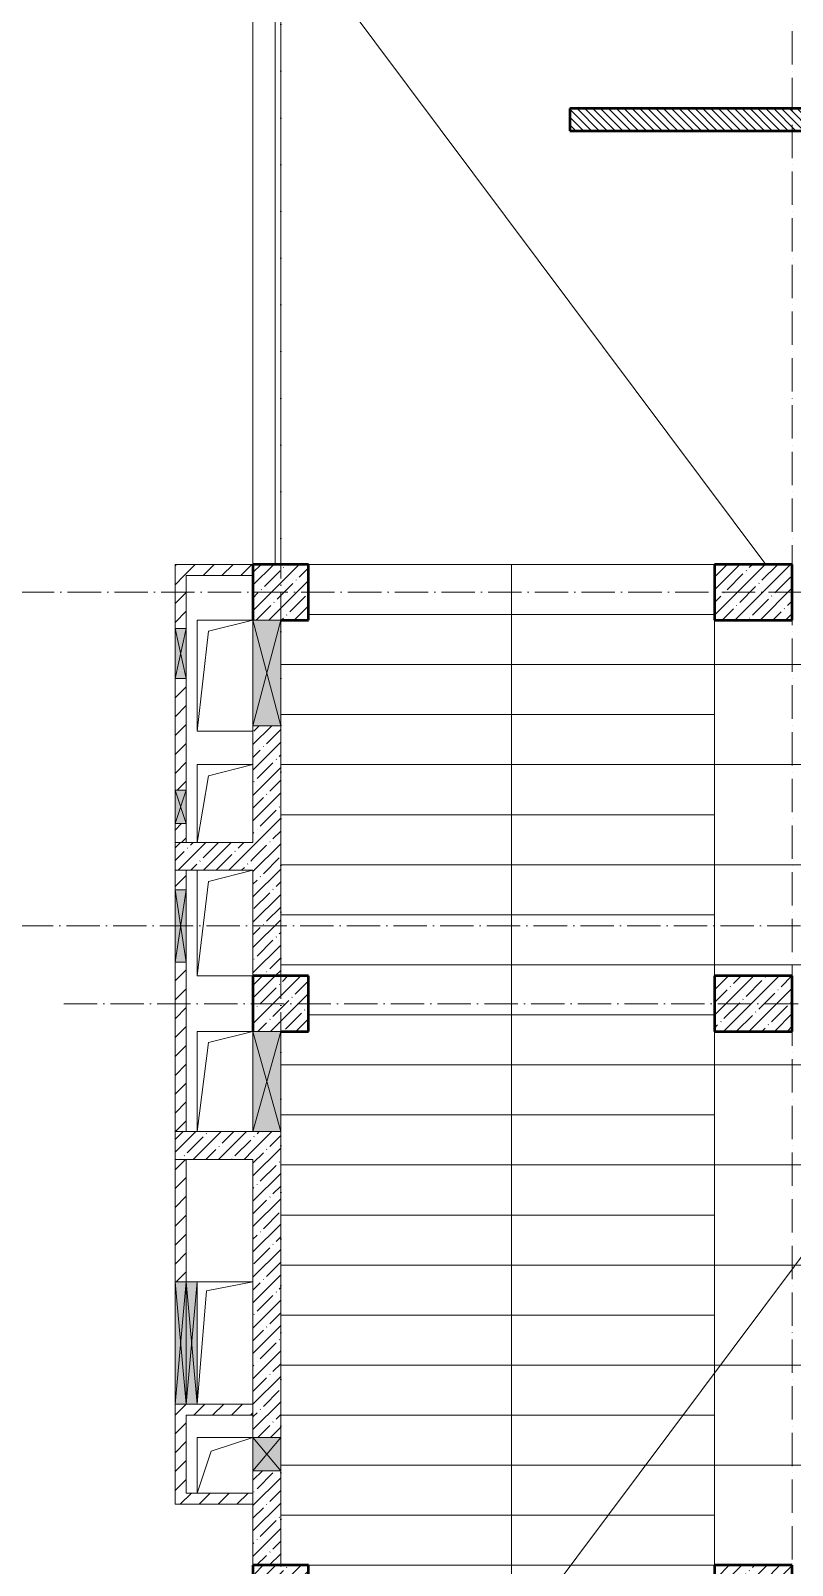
# Model space of a CAD drawing. Header units: millimetres. Extents: x -136833 to 49383, y -8033 to 344618.
# Drawn here: x -123833 to -116984, y 263528 to 277328 of the extents above; entities that cross this region are included whole.
import ezdxf

# ---------------------------------------------------------------- set-up
doc = ezdxf.new("R2010")
doc.units = ezdxf.units.MM
doc.linetypes.add('50_200_ШТРИХ_1Т_ш5_п1_п1_', pattern=[700, 500, -100, 0, -100])
for name, color, linetype, lineweight in [('A-DETL-____-OTLN-4', 7, 'Continuous', 18), ('A-DETL-GENF-OTLN', 7, 'Continuous', 9), ('A-FLOR-____-OTLN', 7, 'Continuous', 9), ('A-GENM-____-OTLN', 7, 'Continuous', 9), ('A-GLAZ-____-OTLN', 7, 'Continuous', 9), ('A-WALL-____-MCUT-1', 7, 'Continuous', 9), ('A-WALL-____-MCUT-2', 7, 'Continuous', 50), ('A-WALL-____-PATT-1', 7, 'Continuous', 9), ('A-WALL-FNSH-MCUT-1', 7, 'Continuous', 9), ('I-WALL-____-OTLN', 7, 'Continuous', 9), ('S-COLS-____-MCUT', 7, 'Continuous', 50), ('S-COLS-____-OTLN', 7, 'Continuous', 9), ('S-GRID-____-OTLN-1', 7, '50_200_ШТРИХ_1Т_ш5_п1_п1_', 9), ('S-STRS-____-OTLN-1', 7, 'Continuous', 9)]:
    doc.layers.add(name, color=color, linetype=linetype, lineweight=lineweight)
doc.layers.add('A-GLAZ-____-OTLN-1', color=7, linetype='Continuous', lineweight=9, true_color=0xc0c0c0)
pattern_1 = [(45, (-131434.41, 245796.49), (-114.0493, 114.0493), []), (45, (-131320.36, 245796.49), (-114.0493, 114.0493), [201.612, -40.322, 3.353, -36.97])]
pattern_2 = [(45, (-131434.41, 245796.49), (-84.8528, 84.8528), [])]

# ---------------------------------------------------------------- blocks, each defined once
blk = doc.blocks.new('BSC_Колонна _Прямоугольная - 500х500-V2-АР1_План отверстий 2 этажа в осях 1-64_А-ГГ')
at = {"layer": 'S-COLS-____-OTLN'}
h = blk.add_hatch(dxfattribs=at)
h.set_pattern_fill('FP_28', color=256, style=0, pattern_type=2)
h.set_pattern_definition([(45, (-9850, -26481.04), (-114.04925, 114.04925), []), (45, (-9735.95, -26481.04), (-114.04925, 114.04925), [201.613, -40.323, 3.353, -36.97])])
h.paths.add_polyline_path([(-250, -250), (250, -250), (250, 250), (-250, 250)], flags=0)
at = {"layer": 'S-COLS-____-MCUT'}
for p, q in [((250, 250), (-250, 250)), ((-250, 250), (-250, -250)), ((250, -250), (250, 250)), ((0, -250), (250, -250))]:
    blk.add_line(p, q, dxfattribs=at)
blk = doc.blocks.new('BSC_Колонна _Прямоугольная - 500х700-V5-АР1_План отверстий 2 этажа в осях 1-64_А-ГГ')
at = {"layer": 'S-COLS-____-OTLN'}
h = blk.add_hatch(dxfattribs=at)
h.set_pattern_fill('FP_31', color=256, style=0, pattern_type=2)
h.set_pattern_definition([(315, (-22781.04, 14100), (114.0493, 114.0493), []), (315, (-22781.04, 13985.95), (114.0493, 114.0493), [201.613, -40.323, 3.353, -36.97])])
h.paths.add_polyline_path([(-250, 350), (-250, -350), (250, -350), (250, 350)], flags=0)
at = {"layer": 'S-COLS-____-MCUT'}
for p, q in [((250, 350), (-250, 350)), ((-250, 350), (-250, -350)), ((250, -350), (250, 350)), ((-250, -350), (250, -350))]:
    blk.add_line(p, q, dxfattribs=at)
blk = doc.blocks.new('BSC_Колонна _Прямоугольная - 500х700-V6-АР1_План отверстий 2 этажа в осях 1-64_А-ГГ')
at = {"layer": 'S-COLS-____-OTLN'}
h = blk.add_hatch(dxfattribs=at)
h.set_pattern_fill('FP_32', color=256, style=0, pattern_type=2)
h.set_pattern_definition([(315, (-26481.04, 14100), (114.04925, 114.04925), []), (315, (-26481.04, 13985.95), (114.04925, 114.04925), [201.613, -40.323, 3.353, -36.97])])
h.paths.add_polyline_path([(-250, 350), (-250, -350), (250, -350), (250, 350)], flags=0)
at = {"layer": 'S-COLS-____-MCUT'}
for p, q in [((250, 350), (-250, 350)), ((-250, 350), (-250, -350)), ((250, -350), (250, 350)), ((-250, -350), (250, -350))]:
    blk.add_line(p, q, dxfattribs=at)
blk = doc.blocks.new('BSC_Колонна _Прямоугольная - 500х500-V105-АР1_План отверстий 2 этажа в осях 1-64_А-ГГ')
at = {"layer": 'S-COLS-____-OTLN'}
h = blk.add_hatch(dxfattribs=at)
h.set_pattern_fill('FP_134', color=256, style=0, pattern_type=2)
h.set_pattern_definition([(45, (-9850, -17481.04), (-114.0493, 114.0493), []), (45, (-9735.95, -17481.04), (-114.0493, 114.0493), [201.613, -40.323, 3.353, -36.97])])
h.paths.add_polyline_path([(-250, -250), (250, -250), (250, 250), (-250, 250)], flags=0)
at = {"layer": 'S-COLS-____-MCUT'}
for p, q in [((250, 250), (-250, 250)), ((-250, 250), (-250, -250)), ((250, -250), (250, 250)), ((-250, -250), (250, -250))]:
    blk.add_line(p, q, dxfattribs=at)
blk = doc.blocks.new('BSC_Колонна _Прямоугольная - 500х700-V110-АР1_План отверстий 2 этажа в осях 1-64_А-ГГ')
at = {"layer": 'S-COLS-____-OTLN'}
h = blk.add_hatch(dxfattribs=at)
h.set_pattern_fill('FP_139', color=256, style=0, pattern_type=2)
h.set_pattern_definition([(315, (-17481.04, 14100), (114.0493, 114.0493), []), (315, (-17481.04, 13985.95), (114.0493, 114.0493), [201.612, -40.322, 3.353, -36.97])])
h.paths.add_polyline_path([(-250, 350), (-250, -350), (250, -350), (250, 350)], flags=0)
at = {"layer": 'S-COLS-____-MCUT'}
for p, q in [((250, 350), (-250, 350)), ((-250, 350), (-250, -350)), ((250, -350), (250, 350)), ((-250, -350), (250, -350))]:
    blk.add_line(p, q, dxfattribs=at)
blk = doc.blocks.new('AR_Отверстие прямоугольное _в плите_ - AR_Отверстие прямоугольное _в плите_-30552728-АР1_План отверстий 2 этажа в осях 1-64_А-ГГ')
at = {"layer": 'A-GENM-____-OTLN'}
for p, q in [((250, 500), (-250, 500)), ((-250, 500), (-250, -500)), ((-150, 400), (250, 500)), ((-250, -500), (-150, 400)), ((-250, -500), (250, -500))]:
    blk.add_line(p, q, dxfattribs=at)
blk = doc.blocks.new('AR_Отверстие прямоугольное _в плите_ - AR_Отверстие прямоугольное _в плите_-30552824-АР1_План отверстий 2 этажа в осях 1-64_А-ГГ')
at = {"layer": 'A-GENM-____-OTLN'}
for p, q in [((250, 350), (-250, 350)), ((-250, 350), (-250, -350)), ((-150, 250), (250, 350)), ((-250, -350), (-150, 250))]:
    blk.add_line(p, q, dxfattribs=at)
blk = doc.blocks.new('AR_Отверстие прямоугольное _в плите_ - AR_Отверстие прямоугольное _в плите_-30552826-АР1_План отверстий 2 этажа в осях 1-64_А-ГГ')
at = {"layer": 'A-GENM-____-OTLN'}
for p, q in [((-250, 475), (-250, -475)), ((-150, 375), (250, 475)), ((-250, -475), (-150, 375)), ((-250, -475), (250, -475))]:
    blk.add_line(p, q, dxfattribs=at)
blk = doc.blocks.new('AR_Отверстие прямоугольное _в плите_ - AR_Отверстие прямоугольное _в плите_-V175-АР1_План отверстий 2 этажа в осях 1-64_А-ГГ')
at = {"layer": 'A-GENM-____-OTLN'}
for p, q in [((250, 450), (-250, 450)), ((-250, 450), (-250, -450)), ((-150, 350), (250, 450)), ((-250, -450), (-150, 350))]:
    blk.add_line(p, q, dxfattribs=at)
blk = doc.blocks.new('AR_Отверстие прямоугольное _в плите_ - AR_Отверстие прямоугольное _в плите_-V186-АР1_План отверстий 2 этажа в осях 1-64_А-ГГ')
at = {"layer": 'A-GENM-____-OTLN'}
for p, q in [((250, 250), (-250, 250)), ((-250, 250), (-250, -250)), ((-125, 125), (250, 250)), ((-250, -250), (-125, 125))]:
    blk.add_line(p, q, dxfattribs=at)
blk = doc.blocks.new('AR_Отверстие прямоугольное _в стене__БезПР - AR_Отверстие прямоугольное _в стене__БезПР-30590122-АР1_План отверстий 2 этажа в осях 1-64_А-ГГ')
at = {"layer": 'A-GLAZ-____-OTLN-1'}
blk.add_hatch(color=256, dxfattribs=at).paths.add_polyline_path([(475, -125), (475, 125), (-475, 125), (-475, -125)], flags=0)
at = {"layer": 'A-DETL-GENF-OTLN'}
for p, q in [((-475, -125), (-475, 125)), ((-475, 125), (475, 125)), ((475, 125), (-475, -125)), ((-475, 125), (475, -125)), ((475, 125), (-475, 125)), ((-475, 125), (-475, -125)), ((475, 125), (475, -125)), ((475, -125), (475, 125)), ((475, -125), (-475, -125)), ((-475, -125), (475, -125))]:
    blk.add_line(p, q, dxfattribs=at)
at = {"layer": 'A-GLAZ-____-OTLN'}
blk.add_line((475, 125), (-475, 125), dxfattribs=at)
blk = doc.blocks.new('AR_Отверстие прямоугольное _в стене__БезПР - AR_Отверстие прямоугольное _в стене__БезПР-30590124-АР1_План отверстий 2 этажа в осях 1-64_А-ГГ')
at = {"layer": 'A-GLAZ-____-OTLN-1'}
blk.add_hatch(color=256, dxfattribs=at).paths.add_polyline_path([(450, -125), (450, 125), (-450, 125), (-450, -125)], flags=0)
at = {"layer": 'A-DETL-GENF-OTLN'}
for p, q in [((-450, -125), (-450, 125)), ((-450, 125), (450, 125)), ((450, 125), (-450, -125)), ((-450, 125), (450, -125)), ((450, 125), (-450, 125)), ((-450, 125), (-450, -125)), ((450, 125), (450, -125)), ((450, -125), (450, 125)), ((450, -125), (-450, -125)), ((-450, -125), (450, -125))]:
    blk.add_line(p, q, dxfattribs=at)
at = {"layer": 'A-GLAZ-____-OTLN'}
blk.add_line((450, 125), (-450, 125), dxfattribs=at)
blk = doc.blocks.new('AR_Отверстие прямоугольное _в стене__БезПР - AR_Отверстие прямоугольное _в стене__БезПР-30460031-АР1_План отверстий 2 этажа в осях 1-64_А-ГГ')
at = {"layer": 'A-GLAZ-____-OTLN-1'}
blk.add_hatch(color=256, dxfattribs=at).paths.add_polyline_path([(150, 125), (-150, 125), (-150, -125), (150, -125)], flags=0)
at = {"layer": 'A-DETL-GENF-OTLN'}
for p, q in [((-150, -125), (-150, 125)), ((-150, 125), (150, 125)), ((150, 125), (-150, -125)), ((-150, 125), (150, -125)), ((150, 125), (-150, 125)), ((-150, 125), (-150, -125)), ((150, 125), (150, -125)), ((150, -125), (150, 125)), ((150, -125), (-150, -125)), ((-150, -125), (150, -125))]:
    blk.add_line(p, q, dxfattribs=at)
at = {"layer": 'A-GLAZ-____-OTLN'}
blk.add_line((150, 125), (-150, 125), dxfattribs=at)
blk = doc.blocks.new('AR_Отверстие прямоугольное _в плите_ - AR_Отверстие прямоугольное _в плите_-30552711-АР1_План отверстий 2 этажа в осях 1-64_А-ГГ')
at = {"layer": 'A-GENM-____-OTLN'}
for p, q in [((250, 550), (-250, 550)), ((-250, -550), (-167, 467)), ((-167, 467), (250, 550))]:
    blk.add_line(p, q, dxfattribs=at)
blk = doc.blocks.new('AR_Отверстие прямоугольное _в стене__БезПР - AR_Отверстие прямоугольное _в стене__БезПР-36428237-АР1_План отверстий 2 этажа в осях 1-64_А-ГГ')
at = {"layer": 'A-GLAZ-____-OTLN'}
blk.add_hatch(color=256, dxfattribs=at).paths.add_polyline_path([(-325, -50), (325, -50), (325, 50), (-325, 50)], flags=0)
at = {"layer": 'A-DETL-GENF-OTLN'}
for p, q in [((-325, -50), (-325, 50)), ((-325, 50), (325, 50)), ((325, 50), (-325, -50)), ((-325, 50), (325, -50)), ((325, 50), (-325, 50)), ((-325, 50), (-325, -50)), ((325, 50), (325, -50)), ((325, -50), (325, 50)), ((325, -50), (-325, -50)), ((-325, -50), (325, -50))]:
    blk.add_line(p, q, dxfattribs=at)
at = {"layer": 'A-GLAZ-____-OTLN'}
blk.add_line((325, 50), (-325, 50), dxfattribs=at)
blk = doc.blocks.new('AR_Отверстие прямоугольное _в стене_ - AR_Отверстие прямоугольное _в стене__ОВ-36889588-АР1_План отверстий 2 этажа в осях 1-64_А-ГГ')
at = {"layer": 'A-GLAZ-____-OTLN'}
blk.add_hatch(color=256, dxfattribs=at).paths.add_polyline_path([(-550, -50), (550, -50), (550, 50), (-550, 50)], flags=0)
at = {"layer": 'A-DETL-GENF-OTLN'}
for p, q in [((-550, -50), (-550, 50)), ((-550, 50), (550, 50)), ((550, 50), (-550, -50)), ((-550, 50), (550, -50)), ((550, 50), (-550, 50)), ((-550, 50), (-550, -50)), ((550, 50), (550, -50)), ((550, -50), (550, 50))]:
    blk.add_line(p, q, dxfattribs=at)
blk = doc.blocks.new('AR_Отверстие прямоугольное _в стене__БезПР - AR_Отверстие прямоугольное _в стене__БезПР-36788913-АР1_План отверстий 2 этажа в осях 1-64_А-ГГ')
at = {"layer": 'A-GLAZ-____-OTLN'}
blk.add_hatch(color=256, dxfattribs=at).paths.add_polyline_path([(-225, -50), (225, -50), (225, 50), (-225, 50)], flags=0)
at = {"layer": 'A-DETL-GENF-OTLN'}
for p, q in [((-225, -50), (-225, 50)), ((-225, 50), (225, 50)), ((225, 50), (-225, -50)), ((-225, 50), (225, -50)), ((225, 50), (-225, 50)), ((-225, 50), (-225, -50)), ((225, 50), (225, -50)), ((225, -50), (225, 50)), ((225, -50), (-225, -50)), ((-225, -50), (225, -50))]:
    blk.add_line(p, q, dxfattribs=at)
at = {"layer": 'A-GLAZ-____-OTLN'}
blk.add_line((225, 50), (-225, 50), dxfattribs=at)
blk = doc.blocks.new('AR_Отверстие прямоугольное _в стене__БезПР - AR_Отверстие прямоугольное _в стене__БезПР-36788904-АР1_План отверстий 2 этажа в осях 1-64_А-ГГ')
at = {"layer": 'A-GLAZ-____-OTLN'}
blk.add_hatch(color=256, dxfattribs=at).paths.add_polyline_path([(150, -50), (150, 50), (-150, 50), (-150, -50)], flags=0)
at = {"layer": 'A-DETL-GENF-OTLN'}
for p, q in [((-150, -50), (-150, 50)), ((-150, 50), (150, 50)), ((150, 50), (-150, -50)), ((-150, 50), (150, -50)), ((150, 50), (-150, 50)), ((-150, 50), (-150, -50)), ((150, 50), (150, -50)), ((150, -50), (150, 50)), ((150, -50), (-150, -50)), ((-150, -50), (150, -50))]:
    blk.add_line(p, q, dxfattribs=at)
at = {"layer": 'A-GLAZ-____-OTLN'}
blk.add_line((150, 50), (-150, 50), dxfattribs=at)
blk = doc.blocks.new('AR_Отверстие прямоугольное _в стене_ - AR_Отверстие прямоугольное _в стене__ОВ-36943067-АР1_План отверстий 2 этажа в осях 1-64_А-ГГ')
at = {"layer": 'A-GLAZ-____-OTLN'}
blk.add_hatch(color=256, dxfattribs=at).paths.add_polyline_path([(-550, -50), (550, -50), (550, 50), (-550, 50)], flags=0)
at = {"layer": 'A-DETL-GENF-OTLN'}
for p, q in [((-550, -50), (-550, 50)), ((-550, 50), (550, 50)), ((550, 50), (-550, -50)), ((-550, 50), (550, -50)), ((550, 50), (-550, 50)), ((-550, 50), (-550, -50)), ((550, 50), (550, -50)), ((550, -50), (550, 50)), ((550, -50), (-550, -50)), ((-550, -50), (550, -50))]:
    blk.add_line(p, q, dxfattribs=at)
blk = doc.blocks.new('3эт')
at = {"layer": 'S-GRID-____-OTLN-1', "color": 251, "ltscale": 0.6, "true_color": 0x636466}
for p, q in [((293620.7, -91346.1), (293620.7, -36982.5)), ((298220.7, -91346.1), (298220.7, -36982.5)), ((279101.9, -60382.4), (310478.4, -60382.4)), ((310478.4, -63382.4), (279101.9, -63382.4)), ((291670.7, -64082.4), (310478.4, -64082.4))]:
    blk.add_line(p, q, dxfattribs=at)

msp = doc.modelspace()

# ---------------------------------------------------------------- hatches: boundary and pattern name
at = {"layer": 'A-WALL-____-PATT-1'}
h = msp.add_hatch(dxfattribs=at)
h.set_pattern_fill('FP_6', color=256, style=0, pattern_type=2)
h.set_pattern_definition([(135, (-131434.413, 245796.486), (-35.35534, -35.35534), [])])
h.paths.add_polyline_path([(-109684.4, 276427.5), (-109684.4, 276627.5), (-118984.4, 276627.5), (-118984.4, 276427.5), (-110238.5, 276427.5)], flags=0)
h = msp.add_hatch(dxfattribs=at)
h.set_pattern_fill('FP_4', color=256, style=0, pattern_type=2)
h.set_pattern_definition(pattern_2)
h.paths.add_polyline_path([(-121834.4, 272427.5), (-121834.4, 272527.5), (-122534.4, 272527.5), (-122534.4, 272427.5), (-122434.4, 272427.5)], flags=0)
h = msp.add_hatch(dxfattribs=at)
h.set_pattern_fill('FP_4', color=256, style=0, pattern_type=2)
h.set_pattern_definition(pattern_2)
h.paths.add_polyline_path([(-122434.4, 270027.5), (-122434.4, 270197.5), (-122534.4, 270197.5), (-122534.4, 270027.5)], flags=0)
h.paths.add_polyline_path([(-122534.4, 270497.5), (-122434.4, 270497.5), (-122434.4, 271502.5), (-122534.4, 271502.5), (-122534.4, 270612.2)], flags=0)
h.paths.add_polyline_path([(-122534.4, 271952.5), (-122434.4, 271952.5), (-122434.4, 272427.5), (-122534.4, 272427.5)], flags=0)
h = msp.add_hatch(dxfattribs=at)
h.set_pattern_fill('FP_25', color=256, style=0, pattern_type=2)
h.set_pattern_definition(pattern_1)
h.paths.add_polyline_path([(-121584.4, 268827.5), (-121584.4, 271077.5), (-121834.4, 271077.5), (-121834.4, 268827.5)], flags=0)
h = msp.add_hatch(dxfattribs=at)
h.set_pattern_fill('FP_25', color=256, style=0, pattern_type=2)
h.set_pattern_definition(pattern_1)
h.paths.add_polyline_path([(-121834.4, 269777.5), (-121834.4, 270027.5), (-122534.4, 270027.5), (-122534.4, 269777.5)], flags=0)
h = msp.add_hatch(dxfattribs=at)
h.set_pattern_fill('FP_4', color=256, style=0, pattern_type=2)
h.set_pattern_definition(pattern_2)
h.paths.add_polyline_path([(-122534.4, 267427.5), (-122434.4, 267427.5), (-122434.4, 268952.5), (-122534.4, 268952.5), (-122534.4, 268892.2)], flags=0)
h.paths.add_polyline_path([(-122534.4, 269602.5), (-122434.4, 269602.5), (-122434.4, 269777.5), (-122534.4, 269777.5)], flags=0)
h = msp.add_hatch(dxfattribs=at)
h.set_pattern_fill('FP_25', color=256, style=0, pattern_type=2)
h.set_pattern_definition(pattern_1)
h.paths.add_polyline_path([(-121834.4, 267177.5), (-121834.4, 267427.5), (-122534.4, 267427.5), (-122534.4, 267177.5)], flags=0)
h = msp.add_hatch(dxfattribs=at)
h.set_pattern_fill('FP_25', color=256, style=0, pattern_type=2)
h.set_pattern_definition(pattern_1)
h.paths.add_polyline_path([(-121834.4, 263527.5), (-121584.4, 263527.5), (-121584.4, 264377.5), (-121834.4, 264377.5), (-121834.4, 263732.3)], flags=0)
h.paths.add_polyline_path([(-121834.4, 264677.5), (-121584.4, 264677.5), (-121584.4, 267427.5), (-121834.4, 267427.5), (-121834.4, 267172.3)], flags=0)
h = msp.add_hatch(dxfattribs=at)
h.set_pattern_fill('FP_4', color=256, style=0, pattern_type=2)
h.set_pattern_definition(pattern_2)
h.paths.add_polyline_path([(-122434.4, 264177.5), (-122434.4, 264977.5), (-122534.4, 264977.5), (-122534.4, 264177.5)], flags=0)
h.paths.add_polyline_path([(-122484.4, 266077.5), (-122434.4, 266077.5), (-122434.4, 267177.5), (-122534.4, 267177.5), (-122534.4, 266077.5)], flags=0)
h = msp.add_hatch(dxfattribs=at)
h.set_pattern_fill('FP_4', color=256, style=0, pattern_type=2)
h.set_pattern_definition(pattern_2)
h.paths.add_polyline_path([(-122434.4, 264877.5), (-121834.4, 264877.5), (-121834.4, 264977.5), (-122434.4, 264977.5)], flags=0)
h = msp.add_hatch(dxfattribs=at)
h.set_pattern_fill('FP_4', color=256, style=0, pattern_type=2)
h.set_pattern_definition(pattern_2)
h.paths.add_polyline_path([(-121834.4, 264077.5), (-121834.4, 264177.5), (-122534.4, 264177.5), (-122534.4, 264077.5)], flags=0)
at = {"layer": 'S-COLS-____-OTLN'}
h = msp.add_hatch(dxfattribs=at)
h.set_pattern_fill('FP_25', color=256, style=0, pattern_type=2)
h.set_pattern_definition(pattern_1)
h.paths.add_polyline_path([(-121834.4, 268327.5), (-121334.4, 268327.5), (-121334.4, 268827.5), (-121834.4, 268827.5)], flags=0)

# ---------------------------------------------------------------- linework, layer by layer
at = {"layer": 'A-DETL-____-OTLN-4'}
for p, q in [((-121334.4, 260377.5), (-108134.4, 278027.5)), ((-117221.1, 272527.5), (-121334.4, 278027.5))]:
    msp.add_line(p, q, dxfattribs=at)
at = {"layer": 'A-FLOR-____-OTLN'}
for p, q in [((-121584.4, 272527.5), (-121584.4, 278027.5)), ((-122334.4, 272027.5), (-121834.4, 272027.5)), ((-122334.4, 271027.5), (-122334.4, 272027.5)), ((-121834.4, 271027.5), (-122334.4, 271027.5)), ((-122334.4, 270727.3), (-121834.4, 270727.3)), ((-122334.4, 270027.5), (-122334.4, 270727.3)), ((-122334.4, 268827.5), (-122334.4, 269777.5)), ((-121834.4, 268827.5), (-122334.4, 268827.5)), ((-122334.4, 268327.5), (-121834.4, 268327.5)), ((-122334.4, 267427.5), (-122334.4, 268327.5)), ((-122334.4, 266077.5), (-121834.4, 266077.5)), ((-122334.4, 264677.5), (-121834.4, 264677.5)), ((-122334.4, 264177.5), (-122334.4, 264677.5))]:
    msp.add_line(p, q, dxfattribs=at)
at = {"layer": 'A-WALL-____-MCUT-1'}
for p, q in [((-121834.4, 271077.5), (-121834.4, 270027.5)), ((-121584.4, 268827.5), (-121584.4, 271077.5)), ((-121834.4, 270027.5), (-122534.4, 270027.5)), ((-122534.4, 270027.5), (-122534.4, 269777.5)), ((-122534.4, 269777.5), (-121834.4, 269777.5)), ((-121834.4, 269777.5), (-121834.4, 268827.5)), ((-121834.4, 268827.5), (-121584.4, 268827.5)), ((-121834.4, 267427.5), (-122534.4, 267427.5)), ((-122534.4, 267427.5), (-122534.4, 267177.5)), ((-121584.4, 264677.5), (-121584.4, 267427.5)), ((-122534.4, 267177.5), (-121834.4, 267177.5)), ((-121834.4, 267177.5), (-121834.4, 264677.5)), ((-121834.4, 264377.5), (-121834.4, 263527.5)), ((-121584.4, 263527.5), (-121584.4, 264377.5))]:
    msp.add_line(p, q, dxfattribs=at)
at = {"layer": 'A-WALL-____-MCUT-2'}
for p, q in [((-109684.4, 276627.5), (-118984.4, 276627.5)), ((-118984.4, 276627.5), (-118984.4, 276427.5)), ((-118984.4, 276427.5), (-109684.4, 276427.5))]:
    msp.add_line(p, q, dxfattribs=at)
at = {"layer": 'A-WALL-FNSH-MCUT-1'}
for p, q in [((-121834.4, 272527.5), (-122534.4, 272527.5)), ((-122534.4, 272527.5), (-122534.4, 271952.5)), ((-122434.4, 272427.5), (-121834.4, 272427.5)), ((-122434.4, 271952.5), (-122434.4, 272427.5)), ((-122534.4, 271502.5), (-122534.4, 270497.5)), ((-122434.4, 270497.5), (-122434.4, 271502.5)), ((-122534.4, 270197.5), (-122534.4, 270027.5)), ((-122434.4, 270027.5), (-122434.4, 270197.5)), ((-122534.4, 269777.5), (-122534.4, 269602.5)), ((-122434.4, 269602.5), (-122434.4, 269777.5)), ((-122534.4, 268952.5), (-122534.4, 267427.5)), ((-122434.4, 267427.5), (-122434.4, 268952.5)), ((-122534.4, 267177.5), (-122534.4, 266077.5)), ((-122434.4, 266077.5), (-122434.4, 267177.5)), ((-122534.4, 264977.5), (-122534.4, 264077.5)), ((-121834.4, 264977.5), (-122334.4, 264977.5)), ((-122434.4, 264877.5), (-121834.4, 264877.5)), ((-122434.4, 264177.5), (-122434.4, 264877.5)), ((-121834.4, 264177.5), (-122434.4, 264177.5)), ((-122534.4, 264077.5), (-121834.4, 264077.5))]:
    msp.add_line(p, q, dxfattribs=at)
at = {"layer": 'I-WALL-____-OTLN'}
for p, q in [((-121834.4, 272527.5), (-121834.4, 278027.5)), ((-121634.4, 278027.5), (-121634.4, 272527.5))]:
    msp.add_line(p, q, dxfattribs=at)
at = {"layer": 'S-COLS-____-MCUT'}
for p, q in [((-121334.4, 268827.5), (-121834.4, 268827.5)), ((-121834.4, 268827.5), (-121834.4, 268327.5)), ((-121334.4, 268327.5), (-121334.4, 268827.5)), ((-121584.4, 268327.5), (-121334.4, 268327.5))]:
    msp.add_line(p, q, dxfattribs=at)
at = {"layer": 'S-STRS-____-OTLN-1'}
for p, q in [((-117684.4, 272527.5), (-121334.4, 272527.5)), ((-117684.4, 272527.5), (-121334.4, 272527.5)), ((-119509.4, 272527.5), (-119509.4, 272077.5)), ((-117684.4, 272077.5), (-121334.4, 272077.5)), ((-117684.4, 272077.5), (-121334.4, 272077.5)), ((-119509.4, 272077.5), (-119509.4, 271627.5)), ((-117684.4, 272027.5), (-117684.4, 271627.5)), ((-117684.4, 272027.5), (-117684.4, 271627.5)), ((-117684.4, 271627.5), (-121584.4, 271627.5)), ((-117684.4, 271627.5), (-121584.4, 271627.5)), ((-119509.4, 271627.5), (-119509.4, 271177.5)), ((-117684.4, 271627.5), (-117684.4, 270727.5)), ((-110084.4, 271627.5), (-117684.4, 271627.5)), ((-110084.4, 271627.5), (-117684.4, 271627.5)), ((-117684.4, 271177.5), (-121584.4, 271177.5)), ((-117684.4, 271177.5), (-121584.4, 271177.5)), ((-119509.4, 271177.5), (-119509.4, 270727.5)), ((-117684.4, 271177.5), (-117684.4, 270727.5)), ((-117684.4, 270727.5), (-121584.4, 270727.5)), ((-117684.4, 270727.5), (-121584.4, 270727.5)), ((-119509.4, 270727.5), (-119509.4, 270277.5)), ((-117684.4, 270727.5), (-117684.4, 269827.5)), ((-110084.4, 270727.5), (-117684.4, 270727.5)), ((-110084.4, 270727.5), (-117684.4, 270727.5)), ((-117684.4, 270277.5), (-121584.4, 270277.5)), ((-117684.4, 270277.5), (-121584.4, 270277.5)), ((-119509.4, 270277.5), (-119509.4, 269827.5)), ((-117684.4, 270277.5), (-117684.4, 269827.5)), ((-117684.4, 269827.5), (-121584.4, 269827.5)), ((-117684.4, 269827.5), (-121584.4, 269827.5)), ((-119509.4, 269827.5), (-119509.4, 269377.5)), ((-117684.4, 269827.5), (-117684.4, 268927.5)), ((-110084.4, 269827.5), (-117684.4, 269827.5)), ((-110084.4, 269827.5), (-117684.4, 269827.5)), ((-117684.4, 269377.5), (-121584.4, 269377.5)), ((-117684.4, 269377.5), (-121584.4, 269377.5)), ((-119509.4, 269377.5), (-119509.4, 268927.5)), ((-117684.4, 269377.5), (-117684.4, 268927.5)), ((-117684.4, 268927.5), (-121584.4, 268927.5)), ((-117684.4, 268927.5), (-121584.4, 268927.5)), ((-119509.4, 268927.5), (-119509.4, 268477.5)), ((-117684.4, 268927.5), (-117684.4, 268827.5)), ((-110084.4, 268927.5), (-117684.4, 268927.5)), ((-110084.4, 268927.5), (-117684.4, 268927.5)), ((-117684.4, 268477.5), (-121334.4, 268477.5)), ((-117684.4, 268477.5), (-121334.4, 268477.5)), ((-119509.4, 268477.5), (-119509.4, 268027.5)), ((-117684.4, 268327.5), (-117684.4, 268027.5)), ((-117684.4, 268327.5), (-117684.4, 268027.5)), ((-117684.4, 268027.5), (-121584.4, 268027.5)), ((-117684.4, 268027.5), (-121584.4, 268027.5)), ((-119509.4, 268027.5), (-119509.4, 267577.5)), ((-117684.4, 268027.5), (-117684.4, 267127.5)), ((-110084.4, 268027.5), (-117684.4, 268027.5)), ((-110084.4, 268027.5), (-117684.4, 268027.5)), ((-117684.4, 267577.5), (-121584.4, 267577.5)), ((-117684.4, 267577.5), (-121584.4, 267577.5)), ((-119509.4, 267577.5), (-119509.4, 267127.5)), ((-117684.4, 267577.5), (-117684.4, 267127.5)), ((-117684.4, 267127.5), (-121584.4, 267127.5)), ((-117684.4, 267127.5), (-121584.4, 267127.5)), ((-119509.4, 267127.5), (-119509.4, 266677.5)), ((-117684.4, 267127.5), (-117684.4, 266227.5)), ((-110084.4, 267127.5), (-117684.4, 267127.5)), ((-110084.4, 267127.5), (-117684.4, 267127.5)), ((-117684.4, 266677.5), (-121584.4, 266677.5)), ((-117684.4, 266677.5), (-121584.4, 266677.5)), ((-119509.4, 266677.5), (-119509.4, 266227.5)), ((-117684.4, 266677.5), (-117684.4, 266227.5)), ((-117684.4, 266227.5), (-121584.4, 266227.5)), ((-117684.4, 266227.5), (-121584.4, 266227.5)), ((-119509.4, 266227.5), (-119509.4, 265777.5)), ((-117684.4, 266227.5), (-117684.4, 265327.5)), ((-110084.4, 266227.5), (-117684.4, 266227.5)), ((-110084.4, 266227.5), (-117684.4, 266227.5)), ((-117684.4, 265777.5), (-121584.4, 265777.5)), ((-117684.4, 265777.5), (-121584.4, 265777.5)), ((-119509.4, 265777.5), (-119509.4, 265327.5)), ((-117684.4, 265777.5), (-117684.4, 265327.5)), ((-117684.4, 265327.5), (-121584.4, 265327.5)), ((-117684.4, 265327.5), (-121584.4, 265327.5)), ((-119509.4, 265327.5), (-119509.4, 264877.5)), ((-117684.4, 265327.5), (-117684.4, 264427.5)), ((-110084.4, 265327.5), (-117684.4, 265327.5)), ((-110084.4, 265327.5), (-117684.4, 265327.5)), ((-117684.4, 264877.5), (-121584.4, 264877.5)), ((-117684.4, 264877.5), (-121584.4, 264877.5)), ((-119509.4, 264877.5), (-119509.4, 264427.5)), ((-117684.4, 264877.5), (-117684.4, 264427.5)), ((-117684.4, 264427.5), (-121584.4, 264427.5)), ((-117684.4, 264427.5), (-121584.4, 264427.5)), ((-119509.4, 264427.5), (-119509.4, 263977.5)), ((-117684.4, 264427.5), (-117684.4, 263527.5)), ((-110084.4, 264427.5), (-117684.4, 264427.5)), ((-110084.4, 264427.5), (-117684.4, 264427.5)), ((-117684.4, 263977.5), (-121584.4, 263977.5)), ((-117684.4, 263977.5), (-121584.4, 263977.5)), ((-119509.4, 263977.5), (-119509.4, 263527.5)), ((-117684.4, 263977.5), (-117684.4, 263527.5)), ((-117684.4, 263527.5), (-121334.4, 263527.5)), ((-117684.4, 263527.5), (-121334.4, 263527.5)), ((-119509.4, 263527.5), (-119509.4, 263077.5))]:
    msp.add_line(p, q, dxfattribs=at)

# ---------------------------------------------------------------- block references
msp.add_blockref('3эт', (-415205.1, 332659.9))
at = {"layer": 'A-GENM-____-OTLN'}
for name, p in [('AR_Отверстие прямоугольное _в плите_ - AR_Отверстие прямоугольное _в плите_-30552728-АР1_План отверстий 2 этажа в осях 1-64_А-ГГ', (-122084.4, 271527.5)), ('AR_Отверстие прямоугольное _в плите_ - AR_Отверстие прямоугольное _в плите_-30552824-АР1_План отверстий 2 этажа в осях 1-64_А-ГГ', (-122084.4, 270377.3)), ('AR_Отверстие прямоугольное _в плите_ - AR_Отверстие прямоугольное _в плите_-30552826-АР1_План отверстий 2 этажа в осях 1-64_А-ГГ', (-122084.4, 269302.5)), ('AR_Отверстие прямоугольное _в плите_ - AR_Отверстие прямоугольное _в плите_-V175-АР1_План отверстий 2 этажа в осях 1-64_А-ГГ', (-122084.4, 267877.5)), ('AR_Отверстие прямоугольное _в плите_ - AR_Отверстие прямоугольное _в плите_-30552711-АР1_План отверстий 2 этажа в осях 1-64_А-ГГ', (-122084.4, 265527.5)), ('AR_Отверстие прямоугольное _в плите_ - AR_Отверстие прямоугольное _в плите_-V186-АР1_План отверстий 2 этажа в осях 1-64_А-ГГ', (-122084.4, 264427.5))]:
    msp.add_blockref(name, p, dxfattribs=at)
at = {"layer": 'A-GLAZ-____-OTLN'}
for name, p, rotation in [('AR_Отверстие прямоугольное _в стене__БезПР - AR_Отверстие прямоугольное _в стене__БезПР-30590122-АР1_План отверстий 2 этажа в осях 1-64_А-ГГ', (-121709.4, 271552.5), 269.9999999999999), ('AR_Отверстие прямоугольное _в стене__БезПР - AR_Отверстие прямоугольное _в стене__БезПР-36788913-АР1_План отверстий 2 этажа в осях 1-64_А-ГГ', (-122484.4, 271727.5), 89.99999999999991), ('AR_Отверстие прямоугольное _в стене__БезПР - AR_Отверстие прямоугольное _в стене__БезПР-36788904-АР1_План отверстий 2 этажа в осях 1-64_А-ГГ', (-122484.4, 270347.5), 89.99999999999991), ('AR_Отверстие прямоугольное _в стене__БезПР - AR_Отверстие прямоугольное _в стене__БезПР-36428237-АР1_План отверстий 2 этажа в осях 1-64_А-ГГ', (-122484.4, 269277.5), 89.99999999999991), ('AR_Отверстие прямоугольное _в стене__БезПР - AR_Отверстие прямоугольное _в стене__БезПР-30590124-АР1_План отверстий 2 этажа в осях 1-64_А-ГГ', (-121709.4, 267877.5), 269.9999999999999), ('AR_Отверстие прямоугольное _в стене_ - AR_Отверстие прямоугольное _в стене__ОВ-36889588-АР1_План отверстий 2 этажа в осях 1-64_А-ГГ', (-122484.4, 265527.5), 89.99999999999991), ('AR_Отверстие прямоугольное _в стене_ - AR_Отверстие прямоугольное _в стене__ОВ-36943067-АР1_План отверстий 2 этажа в осях 1-64_А-ГГ', (-122384.4, 265527.5), 269.9999999999999), ('AR_Отверстие прямоугольное _в стене__БезПР - AR_Отверстие прямоугольное _в стене__БезПР-30460031-АР1_План отверстий 2 этажа в осях 1-64_А-ГГ', (-121709.4, 264527.5), 269.9999999999999)]:
    msp.add_blockref(name, p, dxfattribs=dict(at, rotation=rotation))
at = {"layer": 'S-COLS-____-OTLN'}
for name, p in [('BSC_Колонна _Прямоугольная - 500х500-V2-АР1_План отверстий 2 этажа в осях 1-64_А-ГГ', (-121584.4, 272277.5)), ('BSC_Колонна _Прямоугольная - 500х500-V105-АР1_План отверстий 2 этажа в осях 1-64_А-ГГ', (-121584.4, 263277.5))]:
    msp.add_blockref(name, p, dxfattribs=at)
at = {"layer": 'S-COLS-____-OTLN', "rotation": 89.9999999999999}
for name, p in [('BSC_Колонна _Прямоугольная - 500х700-V6-АР1_План отверстий 2 этажа в осях 1-64_А-ГГ', (-117334.4, 272277.5)), ('BSC_Колонна _Прямоугольная - 500х700-V5-АР1_План отверстий 2 этажа в осях 1-64_А-ГГ', (-117334.4, 268577.5)), ('BSC_Колонна _Прямоугольная - 500х700-V110-АР1_План отверстий 2 этажа в осях 1-64_А-ГГ', (-117334.4, 263277.5))]:
    msp.add_blockref(name, p, dxfattribs=at)

doc.saveas('drawing.dxf')
